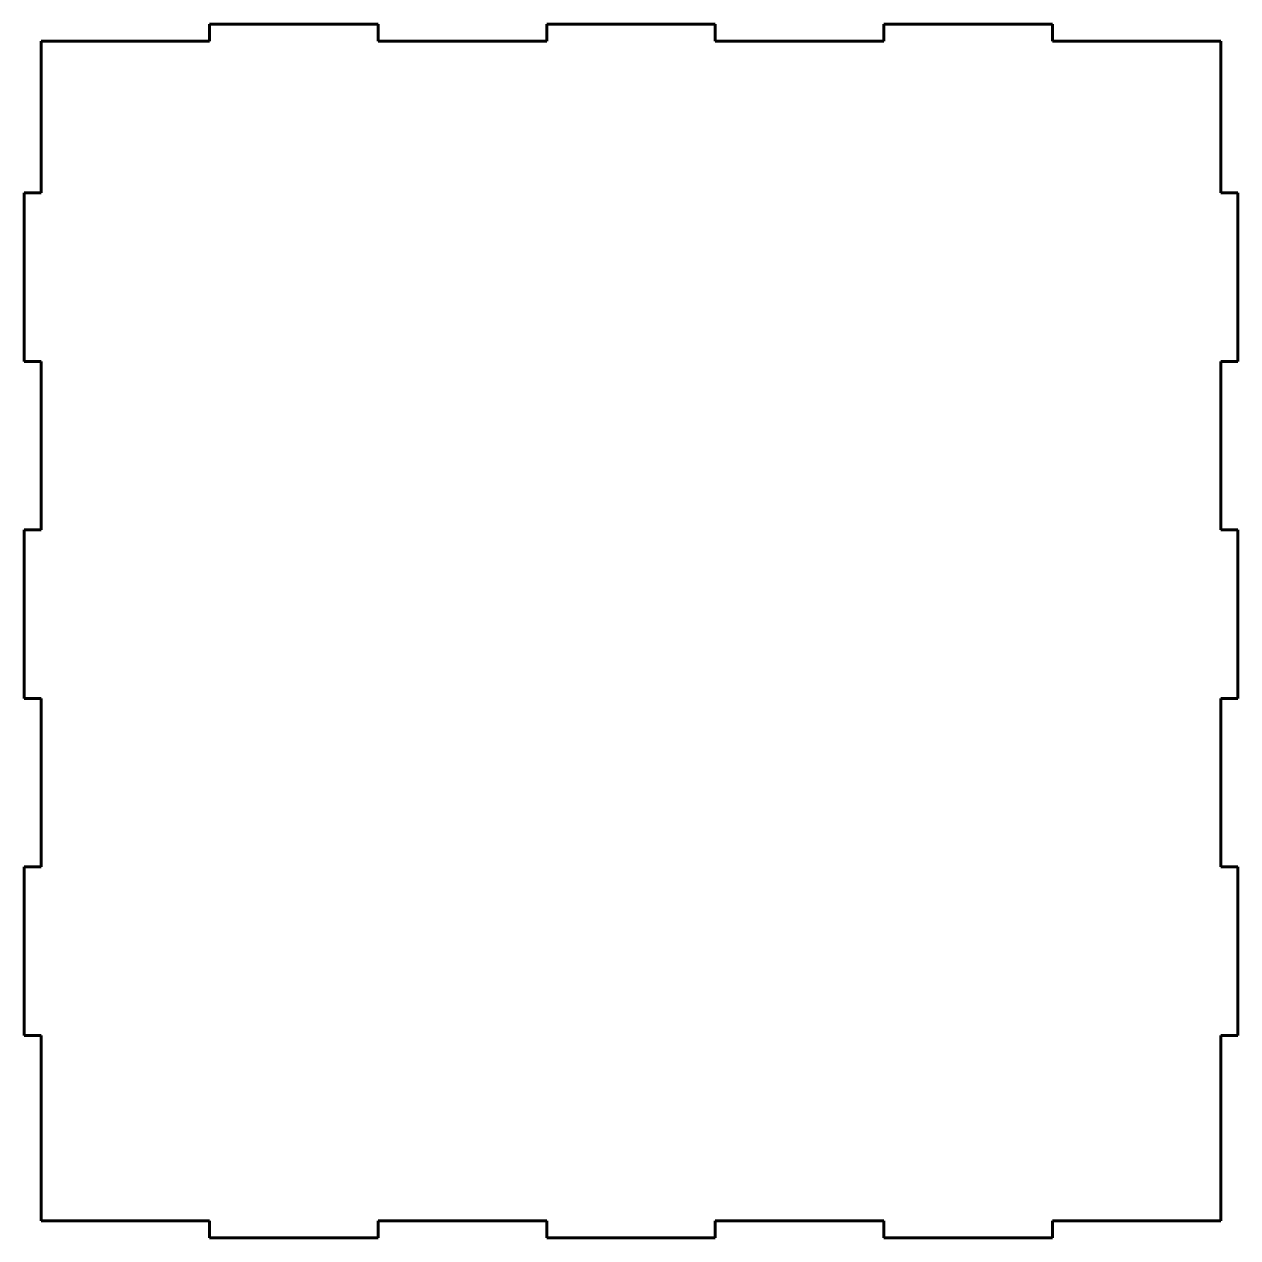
# Model space of a CAD drawing. Header units: millimetres. Extents: x -5 to 355, y -5 to 355.
import ezdxf

# ---------------------------------------------------------------- set-up
doc = ezdxf.new("R2010")
doc.units = ezdxf.units.MM
doc.linetypes.add('K5LT_BASIC', pattern=[0])

# ---------------------------------------------------------------- blocks, each defined once
blk = doc.blocks.new('U1')
at = {"color": 5, "linetype": 'K5LT_BASIC', "lineweight": 60, "true_color": 0x0000ff}
for p, q in [((350, 350), (350, 305)), ((350, 305), (355, 305)), ((355, 305), (355, 255)), ((355, 255), (350, 255)), ((350, 205), (350, 255)), ((350, 205), (355, 205)), ((355, 205), (355, 155)), ((355, 155), (350, 155)), ((350, 155), (350, 105)), ((350, 105), (355, 105)), ((355, 105), (355, 55)), ((355, 55), (350, 55)), ((350, 55), (350, 0))]:
    blk.add_line(p, q, dxfattribs=at)
blk = doc.blocks.new('U2')
at = {"color": 5, "linetype": 'K5LT_BASIC', "lineweight": 60, "true_color": 0x0000ff}
for p, q in [((0, 350), (0, 305)), ((0, 305), (-5, 305)), ((-5, 305), (-5, 255)), ((-5, 255), (0, 255)), ((0, 205), (0, 255)), ((0, 205), (-5, 205)), ((-5, 205), (-5, 155)), ((-5, 155), (0, 155)), ((0, 155), (0, 105)), ((0, 105), (-5, 105)), ((-5, 105), (-5, 55)), ((-5, 55), (0, 55)), ((0, 55), (0, 0))]:
    blk.add_line(p, q, dxfattribs=at)
blk = doc.blocks.new('U0')
at = {"color": 5, "linetype": 'K5LT_BASIC', "lineweight": 60, "true_color": 0x0000ff}
for p, q in [((50, 350), (50, 355)), ((50, 355), (100, 355)), ((100, 355), (100, 350)), ((150, 350), (150, 355)), ((150, 355), (200, 355)), ((200, 355), (200, 350)), ((250, 350), (250, 355)), ((250, 355), (300, 355)), ((300, 355), (300, 350)), ((0, 350), (50, 350)), ((100, 350), (150, 350)), ((250, 350), (200, 350)), ((300, 350), (350, 350)), ((50, 0), (0, 0)), ((50, -5), (50, 0)), ((150, 0), (100, 0)), ((100, 0), (100, -5)), ((150, -5), (150, 0)), ((250, 0), (200, 0)), ((200, 0), (200, -5)), ((250, -5), (250, 0)), ((350, 0), (300, 0)), ((300, 0), (300, -5)), ((100, -5), (50, -5)), ((200, -5), (150, -5)), ((250, -5), (300, -5))]:
    blk.add_line(p, q, dxfattribs=at)
for name in ['U2', 'U1']:
    blk.add_blockref(name, (0, 0))

msp = doc.modelspace()

# ---------------------------------------------------------------- block references
msp.add_blockref('U0', (0, 0))

doc.saveas('drawing.dxf')
